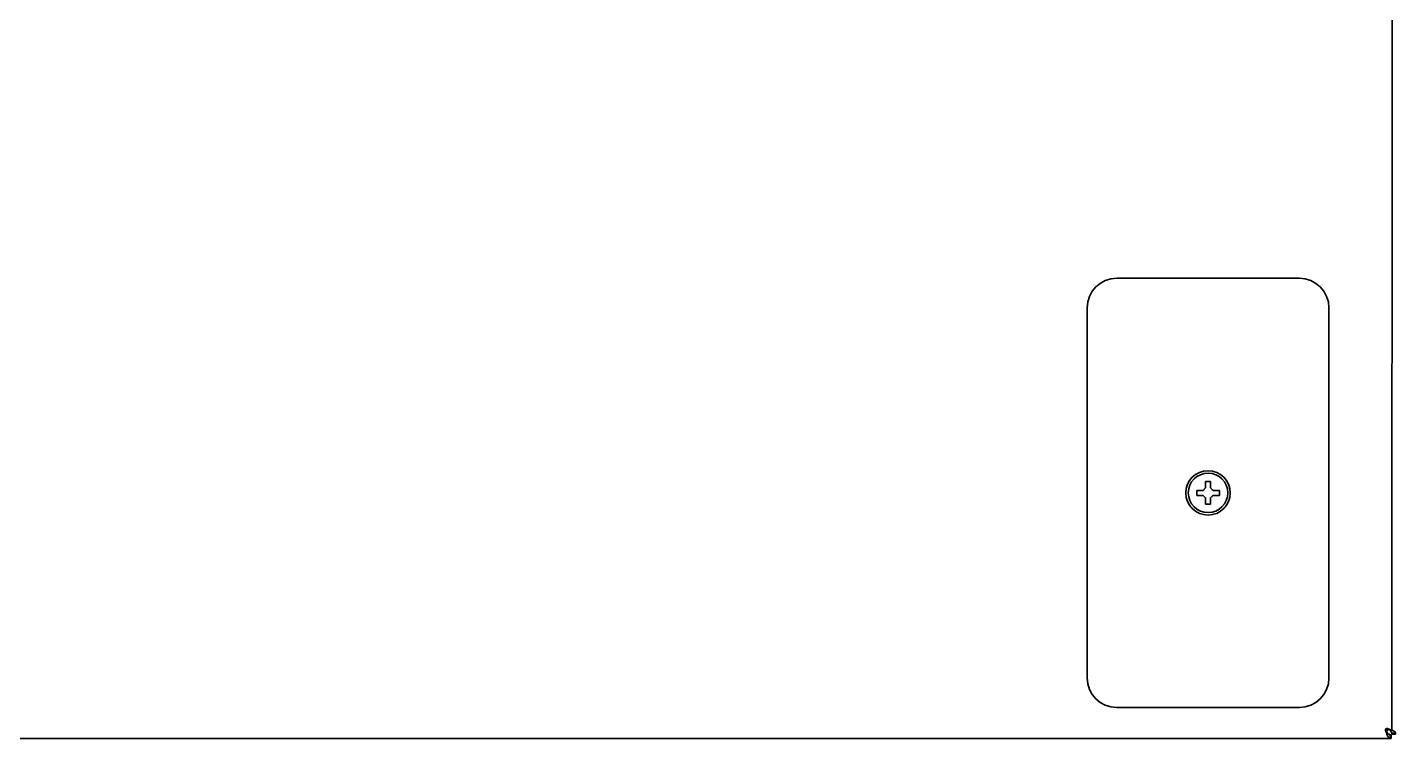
# Model space of a CAD drawing. Header units: inches. Extents: x 786 to 5755, y 618 to 5453.
# Drawn here: x 3978.2 to 4255.4, y 1424.6 to 1568.8 of the extents above; entities that cross this region are included whole.
import ezdxf

# ---------------------------------------------------------------- set-up
doc = ezdxf.new("R2010")
doc.units = ezdxf.units.IN
doc.layers.add('1', color=7, linetype='Continuous', true_color=0xffffff)

msp = doc.modelspace()

# ---------------------------------------------------------------- linework, layer by layer
at = {"layer": '1', "color": 7, "linetype": 'Continuous', "lineweight": 35}
for p, q in [((4254.69, 2425.3), (4254.65, 1426.34)), ((4235.89, 1517.94), (4198.89, 1517.94)), ((4192.89, 1511.94), (4192.89, 1436.94)), ((4241.89, 1436.94), (4241.89, 1511.94)), ((4215.09, 1474.44), (4215.09, 1474.94)), ((4215.09, 1473.94), (4215.09, 1474.44)), ((4219.69, 1474.94), (4219.69, 1474.44)), ((4219.69, 1474.44), (4219.69, 1473.94)), ((4198.89, 1430.94), (4235.89, 1430.94)), ((4254.25, 1424.64), (3454.9, 1424.64)), ((4254.49, 1425.44), (4254.25, 1425.44)), ((4254.49, 1424.64), (4254.25, 1424.64)), ((4254.49, 1425.44), (4254.49, 1424.64)), ((4254.59, 1425.78), (4254.59, 1425.54)), ((4254.59, 1425.54), (4255.39, 1425.54)), ((4255.39, 1425.78), (4255.39, 1425.54))]:
    msp.add_line(p, q, dxfattribs=at)
for radius in [4.5, 4]:
    msp.add_circle((4217.39, 1474.44), radius, dxfattribs=at)
for centre, radius, start, end in [((4198.89, 1511.94), 6, 90, 180), ((4235.89, 1511.94), 6, 0, 90), ((4198.89, 1436.94), 6, 180, 270), ((4235.89, 1436.94), 6, 270, 0), ((4253.59, 1426.44), 0.25, 90, 180), ((4252.09, 1427.24), 1.8, 322.2492, 340.3477)]:
    msp.add_arc(centre, radius, start, end, dxfattribs=at)
for points, knots in [([(4215.09, 1474.94), (4215.29, 1474.94), (4215.5, 1474.94), (4215.83, 1474.94), (4215.94, 1474.94), (4216.16, 1474.94), (4216.27, 1474.94), (4216.39, 1474.94)], [0, 0, 0, 0, 0.5, 0.5, 0.75, 0.75, 1, 1, 1, 1]), ([(4216.89, 1475.44), (4216.89, 1475.55), (4216.89, 1475.66), (4216.89, 1475.89), (4216.89, 1476), (4216.89, 1476.21), (4216.89, 1476.32), (4216.89, 1476.48), (4216.89, 1476.53), (4216.89, 1476.63), (4216.89, 1476.69), (4216.89, 1476.74)], [0, 0, 0, 0, 0.25, 0.25, 0.5, 0.5, 0.75, 0.75, 0.875, 0.875, 1, 1, 1, 1]), ([(4217.89, 1476.74), (4217.89, 1476.53), (4217.89, 1476.32), (4217.89, 1476), (4217.89, 1475.89), (4217.89, 1475.67), (4217.89, 1475.55), (4217.89, 1475.44)], [0, 0, 0, 0, 0.5, 0.5, 0.75, 0.75, 1, 1, 1, 1]), ([(4218.39, 1474.94), (4218.5, 1474.94), (4218.62, 1474.94), (4218.84, 1474.94), (4218.95, 1474.94), (4219.17, 1474.94), (4219.27, 1474.94), (4219.43, 1474.94), (4219.48, 1474.94), (4219.59, 1474.94), (4219.64, 1474.94), (4219.69, 1474.94)], [0, 0, 0, 0, 0.25, 0.25, 0.5, 0.5, 0.75, 0.75, 0.875, 0.875, 1, 1, 1, 1]), ([(4216.39, 1473.94), (4216.27, 1473.94), (4216.16, 1473.94), (4215.94, 1473.94), (4215.83, 1473.94), (4215.61, 1473.94), (4215.5, 1473.94), (4215.35, 1473.94), (4215.29, 1473.94), (4215.19, 1473.94), (4215.14, 1473.94), (4215.09, 1473.94)], [0, 0, 0, 0, 0.25, 0.25, 0.5, 0.5, 0.75, 0.75, 0.875, 0.875, 1, 1, 1, 1]), ([(4216.89, 1472.14), (4216.89, 1472.34), (4216.89, 1472.55), (4216.89, 1472.87), (4216.89, 1472.98), (4216.89, 1473.21), (4216.89, 1473.32), (4216.89, 1473.44)], [0, 0, 0, 0, 0.5, 0.5, 0.75, 0.75, 1, 1, 1, 1]), ([(4217.89, 1473.44), (4217.89, 1473.32), (4217.89, 1473.21), (4217.89, 1472.99), (4217.89, 1472.88), (4217.89, 1472.66), (4217.89, 1472.55), (4217.89, 1472.39), (4217.89, 1472.34), (4217.89, 1472.24), (4217.89, 1472.19), (4217.89, 1472.14)], [0, 0, 0, 0, 0.25, 0.25, 0.5, 0.5, 0.75, 0.75, 0.875, 0.875, 1, 1, 1, 1]), ([(4219.69, 1473.94), (4219.49, 1473.94), (4219.28, 1473.94), (4218.95, 1473.94), (4218.84, 1473.94), (4218.62, 1473.94), (4218.51, 1473.94), (4218.39, 1473.94)], [0, 0, 0, 0, 0.5, 0.5, 0.75, 0.75, 1, 1, 1, 1]), ([(4253.36, 1426.29), (4253.36, 1426.29), (4253.36, 1426.3), (4253.36, 1426.31), (4253.35, 1426.32), (4253.35, 1426.33), (4253.35, 1426.34), (4253.35, 1426.35), (4253.35, 1426.36), (4253.34, 1426.37), (4253.34, 1426.38), (4253.34, 1426.39), (4253.34, 1426.4), (4253.34, 1426.41), (4253.34, 1426.43), (4253.34, 1426.43), (4253.34, 1426.44)], [0, 0, 0, 0, 0.070356, 0.140723, 0.211142, 0.28165, 0.352287, 0.42309, 0.494098, 0.565348, 0.636878, 0.708725, 0.780925, 0.853514, 0.926527, 1, 1, 1, 1]), ([(4254.25, 1425.44), (4254.17, 1425.44), (4254.1, 1425.46), (4253.95, 1425.55), (4253.88, 1425.62), (4253.73, 1425.78), (4253.66, 1425.89), (4253.51, 1426.11), (4253.44, 1426.23), (4253.36, 1426.35)], [0, 0, 0, 0, 0.25, 0.25, 0.5, 0.5, 0.75, 0.75, 1, 1, 1, 1]), ([(4254.25, 1424.64), (4254.21, 1424.64), (4254.17, 1424.65), (4254.1, 1424.69), (4254.06, 1424.72), (4253.99, 1424.8), (4253.95, 1424.85), (4253.88, 1424.97), (4253.84, 1425.04), (4253.77, 1425.19), (4253.73, 1425.27), (4253.66, 1425.45), (4253.62, 1425.55), (4253.55, 1425.75), (4253.51, 1425.85), (4253.44, 1426.07), (4253.4, 1426.18), (4253.36, 1426.29)], [0, 0, 0, 0, 0.125, 0.125, 0.25, 0.25, 0.375, 0.375, 0.5, 0.5, 0.625, 0.625, 0.75, 0.75, 0.875, 0.875, 1, 1, 1, 1]), ([(4253.59, 1426.69), (4253.59, 1426.69), (4253.6, 1426.69), (4253.61, 1426.69), (4253.62, 1426.69), (4253.63, 1426.68), (4253.64, 1426.68), (4253.66, 1426.68), (4253.67, 1426.68), (4253.68, 1426.68), (4253.69, 1426.68), (4253.7, 1426.67), (4253.71, 1426.67), (4253.72, 1426.67), (4253.73, 1426.67), (4253.74, 1426.66), (4253.74, 1426.66)], [0, 0, 0, 0, 0.073473, 0.146486, 0.219075, 0.291275, 0.363122, 0.434652, 0.505902, 0.57691, 0.647713, 0.71835, 0.788858, 0.859277, 0.929644, 1, 1, 1, 1]), ([(4253.67, 1426.66), (4253.8, 1426.59), (4253.92, 1426.52), (4254.14, 1426.37), (4254.24, 1426.29), (4254.41, 1426.15), (4254.48, 1426.07), (4254.57, 1425.93), (4254.59, 1425.85), (4254.59, 1425.78)], [0, 0, 0, 0, 0.25, 0.25, 0.5, 0.5, 0.75, 0.75, 1, 1, 1, 1]), ([(4253.74, 1426.66), (4253.85, 1426.63), (4253.96, 1426.59), (4254.18, 1426.52), (4254.28, 1426.48), (4254.48, 1426.4), (4254.58, 1426.37), (4254.76, 1426.29), (4254.84, 1426.26), (4254.99, 1426.18), (4255.06, 1426.15), (4255.18, 1426.07), (4255.23, 1426.04), (4255.31, 1425.96), (4255.34, 1425.93), (4255.38, 1425.85), (4255.39, 1425.81), (4255.39, 1425.78)], [0, 0, 0, 0, 0.125, 0.125, 0.25, 0.25, 0.375, 0.375, 0.5, 0.5, 0.625, 0.625, 0.75, 0.75, 0.875, 0.875, 1, 1, 1, 1])]:
    msp.add_open_spline(points, degree=3, knots=knots, dxfattribs=at)
for points, degree in [([(4216.39, 1474.94), (4216.43, 1474.98), (4216.52, 1475.06), (4216.64, 1475.19), (4216.77, 1475.32), (4216.85, 1475.4), (4216.89, 1475.44)], 3), ([(4216.89, 1476.74), (4217.06, 1476.74), (4217.39, 1476.74), (4217.72, 1476.74), (4217.89, 1476.74)], 3), ([(4217.89, 1475.44), (4217.93, 1475.4), (4218.01, 1475.31), (4218.14, 1475.19), (4218.27, 1475.06), (4218.35, 1474.98), (4218.39, 1474.94)], 3), ([(4216.89, 1473.44), (4216.85, 1473.48), (4216.77, 1473.56), (4216.64, 1473.68), (4216.51, 1473.81), (4216.43, 1473.9), (4216.39, 1473.94)], 3), ([(4217.89, 1472.14), (4217.72, 1472.14), (4217.39, 1472.14), (4217.06, 1472.14), (4216.89, 1472.14)], 3), ([(4218.39, 1473.94), (4218.35, 1473.89), (4218.26, 1473.81), (4218.14, 1473.68), (4218.01, 1473.56), (4217.93, 1473.48), (4217.89, 1473.44)], 3), ([(4254.25, 1425.44), (4254.25, 1424.64)], 1), ([(4254.59, 1425.78), (4255.39, 1425.78)], 1)]:
    msp.add_open_spline(points, degree=degree, dxfattribs=at)

doc.saveas('drawing.dxf')
